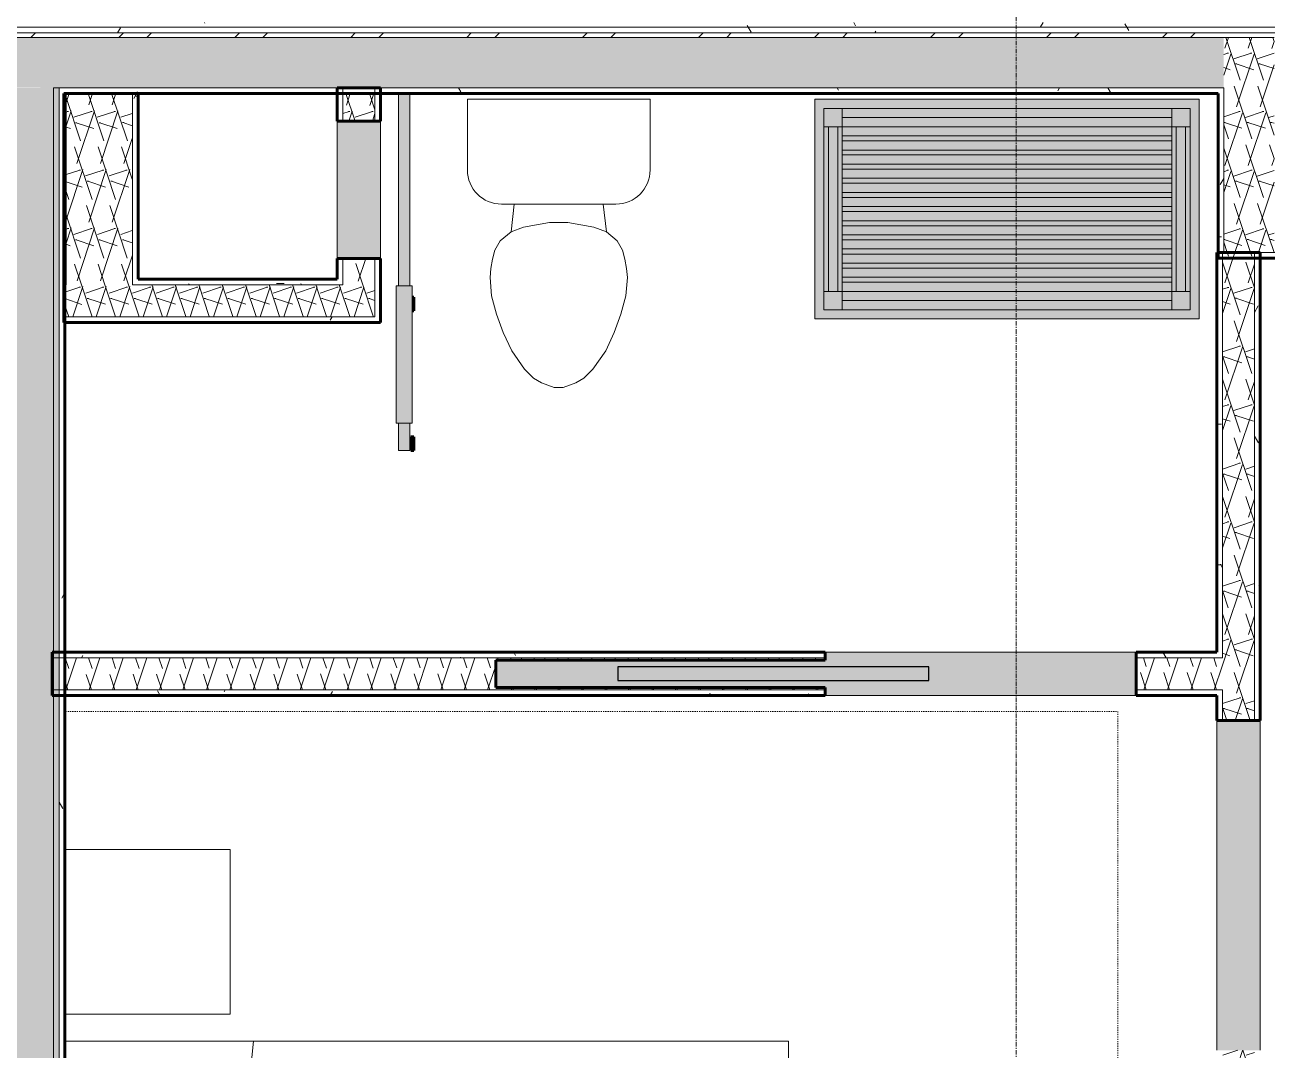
# Model space of a CAD drawing. Header units: inches. Extents: x -4169 to -1846, y 9706 to 12377.
# Drawn here: x -2935.7 to -2799.9, y 10268.9 to 10380.9 of the extents above; entities that cross this region are included whole.
import ezdxf

# ---------------------------------------------------------------- set-up
doc = ezdxf.new("R2010")
doc.units = ezdxf.units.IN
doc.header["$MEASUREMENT"] = 0
doc.linetypes.add('Dash', pattern=[0.25, 0.125, -0.125])
doc.linetypes.add('Grid Line 1_2_', pattern=[0.875, 0.5, -0.125, 0.125, -0.125])
for name, color, linetype, lineweight in [('0-1', 7, 'Continuous', 5), ('0-2', 10, 'Continuous', 18), ('A-DOOR-2', 50, 'Continuous', 30), ('A-DOOR-3', 135, 'Continuous', 18), ('A-DOOR-4', 10, 'Continuous', 18), ('A-DOOR-5', 250, 'Continuous', 60), ('A-WALL', 113, 'Continuous', 18), ('A-WALL-1', 8, 'Continuous', 5), ('A-WALL-4', 250, 'Continuous', 60), ('A-WALL-5', 10, 'Continuous', 18), ('A-WALL-PATT-1', 7, 'Continuous', 9), ('A-WALL-PATT-2', 253, 'Continuous', 9), ('A-WALL-PATT-4', 111, 'Continuous', 9), ('I-FURN-1', 7, 'Continuous', 9), ('I-FURN-HDLN-1', 7, 'Dash', 9), ('I-WALL-2', 2, 'Continuous', 5), ('I-WALL-3', 2, 'Continuous', 60), ('P-SANR-FIXT-2', 7, 'Continuous', 9), ('Q-CASE-1', 253, 'Continuous', 9), ('Q-CASE-2', 7, 'Continuous', 9), ('S-GRID-1', 1, 'Grid Line 1_2_', 9)]:
    doc.layers.add(name, color=color, linetype=linetype, lineweight=lineweight)
pattern_1 = [(0, (0, 0), (20.48, 5.12), [0.845, -14.515, 0.845, -14.515, -81.92]), (0, (0, 0), (20.48, 5.12), [-30.72, 0.845, -29.875, 0.845, -14.515, -35.84]), (0, (0, 0), (20.48, 5.12), [-76.8, 0.845, -9.395, 0.845, -24.755]), (120, (7.68, 2.56), (-14.67405, 15.1762003), [0.845, -14.515, 0.845, -14.515, -81.92]), (120, (7.68, 2.56), (-14.67405, 15.1762003), [-30.72, 0.845, -29.875, 0.845, -14.515, -35.84]), (120, (7.68, 2.56), (-14.67405, 15.1762003), [-76.8, 0.845, -9.395, 0.845, -24.755]), (240, (10.24, 12.8), (-5.80595, -20.2962003), [0.845, -14.515, 0.845, -14.515, -81.92]), (240, (10.24, 12.8), (-5.80595, -20.2962003), [-30.72, 0.845, -29.875, 0.845, -14.515, -35.84]), (240, (10.24, 12.8), (-5.80595, -20.2962003), [-76.8, 0.845, -9.395, 0.845, -24.755])]
pattern_2 = [(161.57, (0.32, 0.32), (-2.560496185, -0.000537386), [0, -18.214, 2.022, 0]), (18.43, (-0.32, 0.32), (-2.560496185, 0.000537386), [0, -18.214, 2.022, 0]), (108.43, (0.32, 0.32), (1.27922091, -6.400876726), [6.07, -14.166]), (71.57, (-0.32, 0.32), (1.27922091, 6.400876726), [6.07, -14.166])]

# ---------------------------------------------------------------- blocks, each defined once
blk = doc.blocks.new('POCKET - FLUSH - 2-10 x 6-8-2636666-ENLARGED RCP - 1ST FLOOR PLAN')
at = {"layer": 'A-DOOR-2'}
for p, q in [((-39.67, 0.75), (-39.67, -0.75)), ((-5.67, 0.75), (-39.67, 0.75)), ((-5.67, -0.75), (-5.67, 0.75)), ((-39.67, -0.75), (-5.67, -0.75))]:
    blk.add_line(p, q, dxfattribs=at)
blk = doc.blocks.new('Toilet-Domestic-3D - Toilet-Domestic-3D-1372870-ENLARGED RCP - 1ST FLOOR PLAN')
at = {"layer": 'P-SANR-FIXT-2'}
for p, q in [((-3.74, 10), (-2.74, 11)), ((-2.74, 11), (-1.87, 11.5)), ((-1.87, 11.5), (-0.5, 12)), ((-0.5, 12), (0.5, 12)), ((0.5, 12), (1.87, 11.5)), ((1.87, 11.5), (2.74, 11)), ((2.74, 11), (3.74, 10)), ((-5.13, 8), (-3.74, 10)), ((3.74, 10), (5.13, 8)), ((-6.06, 6), (-5.13, 8)), ((5.13, 8), (6.06, 6)), ((-6.79, 4), (-6.06, 6)), ((6.06, 6), (6.79, 4)), ((-7.33, 1.99), (-6.79, 4)), ((6.79, 4), (7.33, 1.99)), ((-7.5, 0), (-7.33, 1.99)), ((7.33, 1.99), (7.5, 0)), ((-7.41, -1), (-7.5, 0)), ((-7.24, -2), (-7.41, -1)), ((7.41, -1), (7.24, -2)), ((7.5, 0), (7.41, -1)), ((-6.97, -3), (-7.24, -2)), ((7.24, -2), (6.97, -3)), ((-6.4, -4), (-6.97, -3)), ((-5.21, -5), (-6.4, -4)), ((6.4, -4), (5.21, -5)), ((6.97, -3), (6.4, -4)), ((-3.84, -5.5), (-5.21, -5)), ((-4.86, -8.02), (-5.21, -5)), ((5.21, -5), (3.84, -5.5)), ((4.86, -8.02), (5.21, -5)), ((-1, -6), (-3.84, -5.5)), ((1, -6), (-1, -6)), ((3.84, -5.5), (1, -6)), ((6.25, -8.02), (-6.25, -8.02)), ((-9.98, -11.75), (-9.98, -19.48)), ((9.98, -19.48), (9.98, -11.75)), ((-9.98, -19.48), (9.98, -19.48))]:
    blk.add_line(p, q, dxfattribs=at)
for centre, start, end in [((-6.25, -11.75), 90, 180), ((6.25, -11.75), 0, 90)]:
    blk.add_arc(centre, 3.73, start, end, dxfattribs=at)
blk = doc.blocks.new('Bed-Standard - Queen 60_ x 79_-1433484-ENLARGED RCP - 1ST FLOOR PLAN')
at = {"layer": 'I-FURN-1'}
for p, q in [((-19.31, 41.3), (40.69, 41.3)), ((-19.31, -37.7), (-19.31, 41.3)), ((40.69, -23.7), (-19.31, -17.13)), ((40.69, -37.7), (-19.31, -37.7))]:
    blk.add_line(p, q, dxfattribs=at)
at = {"layer": 'I-FURN-HDLN-1'}
for p, q in [((-55.31, 77.3), (64.69, 77.3)), ((-55.31, -37.7), (-55.31, 77.3))]:
    blk.add_line(p, q, dxfattribs=at)
blk = doc.blocks.new('Table-Night Stand - 18_ x 18_ x 24_-1372838-ENLARGED RCP - 1ST FLOOR PLAN')
at = {"layer": 'I-FURN-1'}
for p, q in [((0.15, 0), (18.15, 0)), ((0.15, -18), (0.15, 0)), ((18.15, 0), (18.15, -18)), ((18.15, -18), (0.15, -18))]:
    blk.add_line(p, q, dxfattribs=at)
blk = doc.blocks.new('BARN - FLUSH - WIDTH 1-V19-ENLARGED RCP - 1ST FLOOR PLAN')
at = {"layer": 'A-DOOR-3'}
h = blk.add_hatch(color=256, dxfattribs=at)
h.paths.add_polyline_path([(-28.5, -4.64), (-28.5, -4.95), (-25.5, -4.95), (-25.5, -4.32), (-28.5, -4.34), (-28.5, -4.51)], flags=0)
h.paths.add_polyline_path([(-10.5, -4.38), (-10.5, -4.95), (10.5, -4.95), (10.5, -4.32), (-10.5, -4.34)], flags=0)
h = blk.add_hatch(color=256, dxfattribs=at)
h.paths.add_polyline_path([(-28.5, -5.57), (-25.5, -5.55), (-25.5, -4.95), (-28.5, -4.95), (-28.5, -5.55)], flags=0)
h.paths.add_polyline_path([(-10.5, -5.55), (-10.5, -5.57), (10.5, -5.55), (10.5, -4.95), (-10.5, -4.95), (-10.5, -5.52)], flags=0)
for points in [[(-25.5, -5.82), (-10.5, -5.82), (-10.5, -4.07), (-25.5, -4.07)], [(-28.5, -6), (-27, -6), (-27, -5.67), (-28.5, -5.67), (-28.5, -5.82)], [(-13.23, -6), (-11.73, -6), (-11.73, -5.82), (-13.23, -5.82)]]:
    blk.add_hatch(color=256, dxfattribs=at).paths.add_polyline_path(points, flags=0)
at = {"layer": 'A-DOOR-4'}
for p, q in [((-28.5, -4.32), (-25.5, -4.32)), ((-28.5, -4.32), (-28.5, -4.95)), ((-28.5, -4.95), (-28.5, -5.57)), ((-25.5, -5.82), (-25.5, -4.07)), ((-25.5, -4.07), (-10.5, -4.07)), ((-10.5, -4.07), (-10.5, -5.82)), ((-10.5, -4.32), (10.5, -4.32)), ((10.5, -4.95), (10.5, -4.32)), ((10.5, -5.57), (10.5, -4.95)), ((-25.5, -5.57), (-28.5, -5.57)), ((-10.5, -5.82), (-25.5, -5.82)), ((10.5, -5.57), (-10.5, -5.57))]:
    blk.add_line(p, q, dxfattribs=at)
at = {"layer": 'A-DOOR-5'}
for p, q in [((-28.5, -6), (-28.5, -5.67)), ((-28.5, -5.67), (-27, -5.67)), ((-27, -6), (-28.5, -6)), ((-27, -5.67), (-27, -6)), ((-13.23, -6), (-13.23, -5.82)), ((-11.73, -6), (-13.23, -6)), ((-11.73, -5.82), (-11.73, -6))]:
    blk.add_line(p, q, dxfattribs=at)
blk = doc.blocks.new('Bath Vanity - Bath Vanity 42_-V75-ENLARGED RCP - 1ST FLOOR PLAN')
at = {"layer": 'Q-CASE-1'}
h = blk.add_hatch(color=256, dxfattribs=at)
h.paths.add_polyline_path([(-20.26, 0), (21.74, 0), (21.74, 24), (-20.26, 24), (-20.26, 1)], flags=0)
h.paths.add_polyline_path([(-19.26, 1), (-19.26, 23), (20.74, 23), (20.74, 1), (-17.26, 1)], flags=0)
h.paths.add_polyline_path([(1.4, 2), (18.74, 2), (18.74, 3), (-17.26, 3), (-17.26, 2), (-15.48, 2)], flags=0)
h.paths.add_polyline_path([(18.74, 4), (18.74, 4.55), (-17.26, 4.55), (-17.26, 4), (1.4, 4)], flags=0)
h.paths.add_polyline_path([(-17.26, 5.55), (18.74, 5.55), (18.74, 6.09), (-17.26, 6.09)], flags=0)
h.paths.add_polyline_path([(-17.26, 7.09), (18.74, 7.09), (18.74, 7.64), (-17.26, 7.64)], flags=0)
h.paths.add_polyline_path([(-15.48, 8.64), (18.74, 8.64), (18.74, 9.18), (-17.26, 9.18), (-17.26, 8.64)], flags=0)
h.paths.add_polyline_path([(18.74, 10.18), (18.74, 10.73), (-17.26, 10.73), (-17.26, 10.18), (10.03, 10.18)], flags=0)
h.paths.add_polyline_path([(-15.48, 11.73), (18.74, 11.73), (18.74, 12.27), (-17.26, 12.27), (-17.26, 11.73)], flags=0)
h.paths.add_polyline_path([(-17.26, 13.27), (18.74, 13.27), (18.74, 13.82), (-17.26, 13.82)], flags=0)
h.paths.add_polyline_path([(-15.48, 14.82), (18.74, 14.82), (18.74, 15.36), (-17.26, 15.36), (-17.26, 14.82)], flags=0)
h.paths.add_polyline_path([(-17.26, 16.36), (18.74, 16.36), (18.74, 16.91), (-17.26, 16.91)], flags=0)
h.paths.add_polyline_path([(1.4, 17.91), (18.74, 17.91), (18.74, 18.45), (-17.26, 18.45), (-17.26, 17.91), (-15.48, 17.91)], flags=0)
h.paths.add_polyline_path([(1.4, 19.45), (18.74, 19.45), (18.74, 20), (-17.26, 20), (-17.26, 19.45), (-15.17, 19.45)], flags=0)
h.paths.add_polyline_path([(-15.48, 21), (18.74, 21), (18.74, 22), (-17.26, 22), (-17.26, 21)], flags=0)
h = blk.add_hatch(color=256, dxfattribs=at)
h.paths.add_polyline_path([(-19.26, 1), (-17.26, 1), (-17.26, 3), (-19.26, 3), (-19.26, 1.48)], flags=0)
h.paths.add_polyline_path([(18.74, 1), (20.74, 1), (20.74, 3), (18.74, 3)], flags=0)
h.paths.add_polyline_path([(-17.26, 21), (-17.26, 23), (-19.26, 23), (-19.26, 21), (-17.76, 21)], flags=0)
h.paths.add_polyline_path([(18.74, 21), (20.74, 21), (20.74, 23), (18.74, 23), (18.74, 22)], flags=0)
for points in [[(18.74, 22), (18.74, 23), (-17.26, 23), (-17.26, 22), (1.4, 22)], [(-19.26, 3), (-18.76, 3), (-18.76, 21), (-19.26, 21), (-19.26, 4)], [(-18.76, 3), (-17.76, 3), (-17.76, 21), (-18.76, 21), (-18.76, 4)], [(-17.26, 3), (-17.26, 21), (-17.76, 21), (-17.76, 3)], [(18.74, 20), (18.74, 21), (-17.26, 21), (-17.26, 20), (17.74, 20)], [(19.24, 3), (19.24, 21), (18.74, 21), (18.74, 3)], [(19.24, 3), (20.24, 3), (20.24, 21), (19.24, 21), (19.24, 4)], [(20.74, 3), (20.74, 21), (20.24, 21), (20.24, 3)], [(18.74, 18.45), (18.74, 19.45), (-17.26, 19.45), (-17.26, 18.45), (1.4, 18.45)], [(1.4, 16.91), (18.74, 16.91), (18.74, 17.91), (-17.26, 17.91), (-17.26, 16.91), (-15.48, 16.91)], [(1.4, 15.36), (18.74, 15.36), (18.74, 16.36), (-17.26, 16.36), (-17.26, 15.36), (-15.48, 15.36)], [(1.4, 13.82), (18.74, 13.82), (18.74, 14.82), (-17.26, 14.82), (-17.26, 13.82), (-15.48, 13.82)], [(1.4, 12.27), (18.74, 12.27), (18.74, 13.27), (-17.26, 13.27), (-17.26, 12.27), (-15.48, 12.27)], [(18.74, 10.73), (18.74, 11.73), (-17.26, 11.73), (-17.26, 10.73), (1.4, 10.73)], [(-11.59, 9.18), (18.74, 9.18), (18.74, 10.18), (-17.26, 10.18), (-17.26, 9.18), (-15.48, 9.18)], [(18.74, 7.64), (18.74, 8.64), (-17.26, 8.64), (-17.26, 7.64), (1.4, 7.64)], [(1.4, 6.09), (18.74, 6.09), (18.74, 7.09), (-17.26, 7.09), (-17.26, 6.09), (-15.48, 6.09)], [(-15.48, 4.55), (18.74, 4.55), (18.74, 5.55), (-17.26, 5.55), (-17.26, 4.55)], [(18.74, 3), (18.74, 4), (-17.26, 4), (-17.26, 3), (1.4, 3)], [(-15.48, 1), (18.74, 1), (18.74, 2), (-17.26, 2), (-17.26, 1)]]:
    blk.add_hatch(color=256, dxfattribs=at).paths.add_polyline_path(points, flags=0)
at = {"layer": 'Q-CASE-2'}
for p, q in [((-20.26, 0), (-20.26, 24)), ((-20.26, 24), (21.74, 24)), ((21.74, 24), (21.74, 0)), ((-19.26, 21), (-19.26, 23)), ((-19.26, 23), (-17.26, 23)), ((-17.26, 23), (18.74, 23)), ((-17.26, 23), (-17.26, 21)), ((-17.26, 22), (18.74, 22)), ((18.74, 21), (18.74, 23)), ((18.74, 23), (20.74, 23)), ((20.74, 23), (20.74, 21)), ((-19.26, 21), (-19.26, 3)), ((-17.26, 21), (-19.26, 21)), ((-18.76, 21), (-18.76, 3)), ((-17.76, 21), (-17.76, 3)), ((18.74, 21), (-17.26, 21)), ((-17.26, 21), (-17.26, 3)), ((18.74, 21), (18.74, 3)), ((20.74, 21), (18.74, 21)), ((19.24, 21), (19.24, 3)), ((20.24, 21), (20.24, 3)), ((20.74, 21), (20.74, 3)), ((-17.26, 20), (18.74, 20)), ((18.74, 19.45), (-17.26, 19.45)), ((-17.26, 18.45), (18.74, 18.45)), ((18.74, 17.91), (-17.26, 17.91)), ((-17.26, 16.91), (18.74, 16.91)), ((18.74, 16.36), (-17.26, 16.36)), ((-17.26, 15.36), (18.74, 15.36)), ((18.74, 14.82), (-17.26, 14.82)), ((-17.26, 13.82), (18.74, 13.82)), ((18.74, 13.27), (-17.26, 13.27)), ((-17.26, 12.27), (18.74, 12.27)), ((18.74, 11.73), (-17.26, 11.73)), ((-17.26, 10.73), (18.74, 10.73)), ((18.74, 10.18), (-17.26, 10.18)), ((-17.26, 9.18), (18.74, 9.18)), ((18.74, 8.64), (-17.26, 8.64)), ((-17.26, 7.64), (18.74, 7.64)), ((18.74, 7.09), (-17.26, 7.09)), ((-17.26, 6.09), (18.74, 6.09)), ((18.74, 5.55), (-17.26, 5.55)), ((-17.26, 4.55), (18.74, 4.55)), ((-19.26, 1), (-19.26, 3)), ((-19.26, 3), (-17.26, 3)), ((18.74, 4), (-17.26, 4)), ((-17.26, 3), (18.74, 3)), ((-17.26, 3), (-17.26, 1)), ((18.74, 1), (18.74, 3)), ((18.74, 3), (20.74, 3)), ((20.74, 3), (20.74, 1)), ((-17.26, 2), (18.74, 2)), ((-17.26, 1), (-19.26, 1)), ((-17.26, 1), (18.74, 1)), ((20.74, 1), (18.74, 1)), ((21.74, 0), (-20.26, 0))]:
    blk.add_line(p, q, dxfattribs=at)
blk = doc.blocks.new('CTR - 1st Phase - Unit Layouts_rvt-1-ENLARGED RCP - 1ST FLOOR PLAN')
at = {"layer": 'A-WALL-1'}
for points in [[(-2931.27, 10352.53), (-2931.15, 10352.53), (-2931.15, 10373.41), (-2931.27, 10373.41), (-2931.27, 10352.84)], [(-2896.78, 10355.4), (-2896.78, 10370.4), (-2901.53, 10370.4), (-2901.53, 10355.4), (-2897.4, 10355.4)], [(-2814.2, 10307.65), (-2814.2, 10312.4), (-2848.2, 10312.4), (-2848.2, 10311.53), (-2884.2, 10311.53), (-2884.2, 10308.53), (-2848.2, 10308.53), (-2848.2, 10307.65), (-2822.63, 10307.65)], [(-2801.28, 10268.91), (-2800.65, 10268.91), (-2800.65, 10304.91), (-2805.4, 10304.91), (-2805.4, 10268.91), (-2804.78, 10268.91)]]:
    blk.add_hatch(color=256, dxfattribs=at).paths.add_polyline_path(points, flags=0)
at = {"layer": 'A-WALL-PATT-1'}
h = blk.add_hatch(dxfattribs=at)
h.set_pattern_fill('FP_1', color=256, style=0, pattern_type=2)
h.set_pattern_definition(pattern_1)
h.paths.add_polyline_path([(-2923.28, 10353.15), (-2923.28, 10373.41), (-2923.9, 10373.41), (-2923.9, 10353.15)], flags=0)
h = blk.add_hatch(dxfattribs=at)
h.set_pattern_fill('FP_1', color=256, style=0, pattern_type=2)
h.set_pattern_definition(pattern_1)
h.paths.add_polyline_path([(-2804.78, 10265.57), (-2804.78, 10268.91), (-2805.4, 10268.91), (-2805.4, 10265.57)], flags=0)
h.paths.add_polyline_path([(-2804.78, 10304.91), (-2804.78, 10308.28), (-2805.4, 10308.28), (-2805.4, 10304.91)], flags=0)
h.paths.add_polyline_path([(-2804.78, 10311.78), (-2804.78, 10356.04), (-2805.4, 10356.04), (-2805.4, 10311.78)], flags=0)
h = blk.add_hatch(dxfattribs=at)
h.set_pattern_fill('FP_1', color=256, style=0, pattern_type=2)
h.set_pattern_definition(pattern_1)
h.paths.add_polyline_path([(-2801.28, 10265.57), (-2800.65, 10265.57), (-2800.65, 10268.91), (-2801.28, 10268.91)], flags=0)
h.paths.add_polyline_path([(-2800.65, 10304.91), (-2800.65, 10356.04), (-2801.28, 10356.04), (-2801.28, 10304.91)], flags=0)
h = blk.add_hatch(dxfattribs=at)
h.set_pattern_fill('FP_1', color=256, style=0, pattern_type=2)
h.set_pattern_definition(pattern_1)
h.paths.add_polyline_path([(-2900.9, 10352.53), (-2900.9, 10353.15), (-2923.9, 10353.15), (-2923.9, 10352.53), (-2901.53, 10352.53)], flags=0)
h = blk.add_hatch(dxfattribs=at)
h.set_pattern_fill('FP_1', color=256, style=0, pattern_type=2)
h.set_pattern_definition(pattern_1)
h.paths.add_polyline_path([(-2931.27, 10348.4), (-2896.78, 10348.4), (-2896.78, 10349.03), (-2931.27, 10349.03), (-2931.27, 10348.41)], flags=0)
h = blk.add_hatch(dxfattribs=at)
h.set_pattern_fill('FP_1', color=256, style=0, pattern_type=2)
h.set_pattern_definition(pattern_1)
h.paths.add_polyline_path([(-2892.87, 10311.78), (-2848.2, 10311.78), (-2848.2, 10312.4), (-2931.27, 10312.39), (-2931.27, 10311.78), (-2923.93, 10311.78)], flags=0)
h.paths.add_polyline_path([(-2805.4, 10311.78), (-2805.4, 10312.4), (-2814.2, 10312.4), (-2814.2, 10311.78), (-2805.41, 10311.78)], flags=0)
h = blk.add_hatch(dxfattribs=at)
h.set_pattern_fill('FP_1', color=256, style=0, pattern_type=2)
h.set_pattern_definition(pattern_1)
h.paths.add_polyline_path([(-2913.23, 10307.65), (-2848.2, 10307.65), (-2848.2, 10308.28), (-2931.27, 10308.27), (-2931.27, 10307.65), (-2923.93, 10307.65)], flags=0)
h.paths.add_polyline_path([(-2805.4, 10307.65), (-2805.4, 10308.28), (-2814.2, 10308.28), (-2814.2, 10307.65)], flags=0)
at = {"layer": 'A-WALL-PATT-2'}
h = blk.add_hatch(dxfattribs=at)
h.set_pattern_fill('FP_2', color=256, style=0, pattern_type=2)
h.set_pattern_definition(pattern_2)
h.paths.add_polyline_path([(-2923.9, 10352.53), (-2923.93, 10373.41), (-2931.15, 10373.41), (-2931.15, 10352.53), (-2923.93, 10352.53)], flags=0)
h = blk.add_hatch(dxfattribs=at)
h.set_pattern_fill('FP_2', color=256, style=0, pattern_type=2)
h.set_pattern_definition(pattern_2)
h.paths.add_polyline_path([(-2897.4, 10352.53), (-2897.4, 10355.4), (-2900.9, 10355.4), (-2900.9, 10352.53)], flags=0)
h.paths.add_polyline_path([(-2897.4, 10370.4), (-2897.4, 10373.41), (-2900.9, 10373.41), (-2900.9, 10370.4)], flags=0)
h = blk.add_hatch(dxfattribs=at)
h.set_pattern_fill('FP_2', color=256, style=0, pattern_type=2)
h.set_pattern_definition(pattern_2)
h.paths.add_polyline_path([(-2801.28, 10264.94), (-2801.28, 10268.91), (-2804.78, 10268.91), (-2804.78, 10264.94)], flags=0)
h.paths.add_polyline_path([(-2801.28, 10304.91), (-2801.28, 10356.04), (-2804.78, 10356.04), (-2804.78, 10304.91)], flags=0)
h = blk.add_hatch(dxfattribs=at)
h.set_pattern_fill('FP_2', color=256, style=0, pattern_type=2)
h.set_pattern_definition(pattern_2)
h.paths.add_polyline_path([(-2923.93, 10349.03), (-2897.4, 10349.03), (-2897.4, 10352.53), (-2931.27, 10352.53), (-2931.27, 10349.03)], flags=0)
h = blk.add_hatch(dxfattribs=at)
h.set_pattern_fill('FP_2', color=256, style=0, pattern_type=2)
h.set_pattern_definition(pattern_2)
h.paths.add_polyline_path([(-2931.27, 10308.28), (-2848.2, 10308.28), (-2848.2, 10308.53), (-2884.2, 10308.53), (-2884.2, 10311.53), (-2848.2, 10311.53), (-2848.2, 10311.78), (-2931.27, 10311.77), (-2931.27, 10308.29)], flags=0)
h.paths.add_polyline_path([(-2814.2, 10308.28), (-2804.78, 10308.28), (-2804.78, 10311.78), (-2814.2, 10311.78), (-2814.2, 10309.45)], flags=0)
at = {"layer": 'A-WALL-4'}
for p, q in [((-2931.4, 10353.15), (-2931.4, 10373.41)), ((-2931.4, 10373.41), (-2923.28, 10373.41)), ((-2923.28, 10373.41), (-2923.28, 10353.15)), ((-2901.53, 10370.4), (-2901.53, 10374.04)), ((-2901.53, 10374.04), (-2896.78, 10374.04)), ((-2896.78, 10374.04), (-2896.78, 10370.4)), ((-2896.78, 10370.4), (-2901.53, 10370.4)), ((-2901.53, 10353.15), (-2901.53, 10355.4)), ((-2901.53, 10355.4), (-2896.78, 10355.4)), ((-2896.78, 10355.4), (-2896.78, 10353.15)), ((-2805.4, 10312.4), (-2805.4, 10356.04)), ((-2805.4, 10356.04), (-2800.65, 10356.04)), ((-2800.65, 10356.04), (-2800.65, 10304.91)), ((-2931.4, 10352.53), (-2931.4, 10353.15)), ((-2931.4, 10348.4), (-2931.4, 10352.53)), ((-2923.28, 10353.15), (-2901.53, 10353.15)), ((-2896.78, 10353.15), (-2896.78, 10349.03)), ((-2896.78, 10348.4), (-2931.4, 10348.4)), ((-2896.78, 10349.03), (-2896.78, 10348.4)), ((-2932.65, 10312.4), (-2848.2, 10312.4)), ((-2932.65, 10307.65), (-2932.65, 10312.4)), ((-2848.2, 10312.4), (-2848.2, 10311.53)), ((-2814.2, 10312.4), (-2805.4, 10312.4)), ((-2814.2, 10307.65), (-2814.2, 10312.4)), ((-2848.2, 10311.53), (-2884.2, 10311.53)), ((-2884.2, 10311.53), (-2884.2, 10308.53)), ((-2848.2, 10307.65), (-2932.65, 10307.65)), ((-2884.2, 10308.53), (-2848.2, 10308.53)), ((-2848.2, 10308.53), (-2848.2, 10307.65)), ((-2805.4, 10307.65), (-2814.2, 10307.65)), ((-2805.4, 10304.91), (-2805.4, 10307.65)), ((-2800.65, 10304.91), (-2805.4, 10304.91))]:
    blk.add_line(p, q, dxfattribs=at)
at = {"layer": 'A-WALL-5'}
for p, q in [((-2931.15, 10353.15), (-2931.15, 10373.41)), ((-2923.9, 10353.15), (-2923.9, 10373.41)), ((-2900.9, 10374.04), (-2900.9, 10370.4)), ((-2897.4, 10374.04), (-2897.4, 10370.4)), ((-2901.53, 10370.4), (-2901.53, 10355.4)), ((-2896.78, 10355.4), (-2896.78, 10370.4)), ((-2900.9, 10355.4), (-2900.9, 10353.15)), ((-2897.4, 10355.4), (-2897.4, 10353.15)), ((-2804.78, 10356.04), (-2804.78, 10311.78)), ((-2801.28, 10356.04), (-2801.28, 10304.91)), ((-2931.4, 10352.53), (-2931.15, 10352.53)), ((-2931.4, 10352.53), (-2931.15, 10352.53)), ((-2931.15, 10352.53), (-2931.15, 10353.15)), ((-2923.9, 10352.53), (-2923.9, 10353.15)), ((-2923.9, 10352.53), (-2900.9, 10352.53)), ((-2900.9, 10352.53), (-2900.9, 10353.15)), ((-2897.4, 10352.53), (-2897.4, 10353.15)), ((-2897.4, 10349.03), (-2897.4, 10352.53)), ((-2931.4, 10349.03), (-2897.4, 10349.03)), ((-2848.2, 10311.78), (-2932.65, 10311.78)), ((-2814.2, 10312.4), (-2848.2, 10312.4)), ((-2805.4, 10311.78), (-2814.2, 10311.78)), ((-2805.4, 10311.78), (-2804.78, 10311.78)), ((-2848.2, 10308.28), (-2932.65, 10308.28)), ((-2848.2, 10307.65), (-2814.2, 10307.65)), ((-2805.4, 10308.28), (-2814.2, 10308.28)), ((-2805.4, 10308.28), (-2804.78, 10308.28)), ((-2804.78, 10308.28), (-2804.78, 10304.91)), ((-2805.4, 10304.91), (-2805.4, 10268.91)), ((-2800.65, 10268.91), (-2800.65, 10304.91))]:
    blk.add_line(p, q, dxfattribs=at)
at = {"layer": '0-2'}
for name, p, rotation in [('BARN - FLUSH - WIDTH 1-V19-ENLARGED RCP - 1ST FLOOR PLAN', (-2899.15, 10362.9), 89.99999999988107), ('Toilet-Domestic-3D - Toilet-Domestic-3D-1372870-ENLARGED RCP - 1ST FLOOR PLAN', (-2877.31, 10353.31), 180), ('Bath Vanity - Bath Vanity 42_-V75-ENLARGED RCP - 1ST FLOOR PLAN', (-2827.59, 10372.79), 180), ('Bed-Standard - Queen 60_ x 79_-1433484-ENLARGED RCP - 1ST FLOOR PLAN', (-2893.52, 10250.6), 269.9999999999735), ('Table-Night Stand - 18_ x 18_ x 24_-1372838-ENLARGED RCP - 1ST FLOOR PLAN', (-2913.23, 10290.99), 269.9999999999735)]:
    blk.add_blockref(name, p, dxfattribs=dict(at, rotation=rotation))
blk.add_blockref('POCKET - FLUSH - 2-10 x 6-8-2636666-ENLARGED RCP - 1ST FLOOR PLAN', (-2831.2, 10310.03), dxfattribs=at)
blk = doc.blocks.new('CTR - 1st Phase - Shell_rvt-1-ENLARGED RCP - 1ST FLOOR PLAN')
at = {"layer": 'S-GRID-1'}
blk.add_line((-2827.32, 9836.18), (-2827.32, 12344.54), dxfattribs=at)

msp = doc.modelspace()

# ---------------------------------------------------------------- hatches: boundary and pattern name
at = {"layer": 'A-WALL-PATT-4'}
h = msp.add_hatch(dxfattribs=at)
h.set_pattern_fill('FP_1', color=256, style=0, pattern_type=2)
h.set_pattern_definition(pattern_1)
h.paths.add_polyline_path([(-2938.02, 10380.66), (-2798.02, 10380.66), (-2798.04, 10381.16), (-3073, 10381.16), (-3073, 10380.66), (-2938.52, 10380.66)], flags=0)
h = msp.add_hatch(dxfattribs=at)
h.set_pattern_fill('FP_1', color=256, style=0, pattern_type=2)
h.set_pattern_definition(pattern_1)
h.paths.add_polyline_path([(-2798.65, 10380.04), (-2798.67, 10380.66), (-3072.37, 10380.66), (-3072.37, 10380.04), (-2799.15, 10380.04)], flags=0)
h = msp.add_hatch(dxfattribs=at)
h.set_pattern_fill('FP_26', color=256, style=0, pattern_type=2)
h.set_pattern_definition([(45, (0, 0), (-6.335677, 6.335677), []), (45, (0, 9.6), (-6.335677, 6.335677), [])])
h.paths.add_polyline_path([(-2932.52, 10379.54), (-2799.15, 10379.54), (-2799.16, 10380.04), (-3071.87, 10380.04), (-3071.87, 10379.54), (-2938.02, 10379.54)], flags=0)
h = msp.add_hatch(dxfattribs=at)
h.set_pattern_fill('FP_2', color=256, style=0, pattern_type=2)
h.set_pattern_definition(pattern_2)
h.paths.add_polyline_path([(-2805.75, 10374.04), (-2804.65, 10374.04), (-2804.65, 10379.54), (-3066.37, 10379.54), (-3066.37, 10374.04), (-2822.63, 10374.04)], flags=0)
h = msp.add_hatch(dxfattribs=at)
h.set_pattern_fill('FP_2', color=256, style=0, pattern_type=2)
h.set_pattern_definition(pattern_2)
h.paths.add_polyline_path([(-2801.28, 10356.04), (-2799.15, 10356.04), (-2799.15, 10379.54), (-2804.65, 10379.54), (-2804.65, 10356.04)], flags=0)
h = msp.add_hatch(dxfattribs=at)
h.set_pattern_fill('FP_1', color=256, style=0, pattern_type=2)
h.set_pattern_definition(pattern_1)
h.paths.add_polyline_path([(-3065.75, 10373.41), (-2939.15, 10373.41), (-2939.15, 10374.04), (-3065.75, 10374.04)], flags=0)
h.paths.add_polyline_path([(-2805.75, 10373.41), (-2805.27, 10373.41), (-2805.27, 10374.04), (-2931.9, 10374.04), (-2931.9, 10373.41), (-2807.33, 10373.41)], flags=0)
h = msp.add_hatch(dxfattribs=at)
h.set_pattern_fill('FP_2', color=256, style=0, pattern_type=2)
h.set_pattern_definition(pattern_2)
h.paths.add_polyline_path([(-2938.02, 10018.09), (-2932.52, 10018.09), (-2932.52, 10105.15), (-2932.78, 10105.15), (-2932.78, 10135.15), (-2932.52, 10135.15), (-2932.52, 10374.04), (-2938.02, 10374.02), (-2938.02, 10027.94)], flags=0)
h = msp.add_hatch(dxfattribs=at)
h.set_pattern_fill('FP_1', color=256, style=0, pattern_type=2)
h.set_pattern_definition(pattern_1)
h.paths.add_polyline_path([(-2931.27, 10018.09), (-2931.27, 10105.15), (-2931.9, 10105.15), (-2931.9, 10018.09)], flags=0)
h.paths.add_polyline_path([(-2931.27, 10135.15), (-2931.27, 10181.79), (-2931.9, 10181.79), (-2931.9, 10135.15)], flags=0)
h.paths.add_polyline_path([(-2931.9, 10185.29), (-2931.27, 10185.29), (-2931.27, 10373.41), (-2931.9, 10373.41), (-2931.9, 10188.8)], flags=0)
h = msp.add_hatch(dxfattribs=at)
h.set_pattern_fill('FP_1', color=256, style=0, pattern_type=2)
h.set_pattern_definition(pattern_1)
h.paths.add_polyline_path([(-2804.65, 10356.04), (-2804.65, 10374.04), (-2805.27, 10374.04), (-2805.27, 10356.04), (-2804.78, 10356.04)], flags=0)
at = {"layer": 'I-WALL-2'}
h = msp.add_hatch(color=256, dxfattribs=at)
h.paths.add_polyline_path([(-2931.9, 10018.09), (-2931.9, 10105.15), (-2932.52, 10105.15), (-2932.52, 10018.09)], flags=0)
h.paths.add_polyline_path([(-2931.9, 10135.15), (-2931.9, 10181.79), (-2932.52, 10181.79), (-2932.52, 10135.15), (-2932.1, 10135.15)], flags=0)
h.paths.add_polyline_path([(-2932.19, 10185.29), (-2931.9, 10185.29), (-2931.9, 10374.04), (-2932.52, 10374.01), (-2932.52, 10185.29)], flags=0)

# ---------------------------------------------------------------- linework, layer by layer
at = {"layer": 'A-WALL'}
for p, q in [((-2798.02, 10380.66), (-3073, 10380.66)), ((-2798.65, 10380.04), (-3072.37, 10380.04)), ((-2799.15, 10379.54), (-3071.87, 10379.54)), ((-2932.52, 10374.04), (-2932.52, 10135.15)), ((-2804.65, 10374.04), (-2932.52, 10374.04)), ((-2931.9, 10374.04), (-2931.9, 10135.15)), ((-2804.65, 10356.04), (-2804.65, 10374.04)), ((-2804.65, 10356.04), (-2781.2, 10356.04))]:
    msp.add_line(p, q, dxfattribs=at)
at = {"layer": 'I-WALL-3'}
for p, q in [((-2931.27, 10373.41), (-2931.27, 10135.15)), ((-2805.27, 10373.41), (-2931.27, 10373.41)), ((-2805.27, 10355.41), (-2805.27, 10373.41)), ((-2781.2, 10355.41), (-2805.27, 10355.41))]:
    msp.add_line(p, q, dxfattribs=at)

# ---------------------------------------------------------------- block references
at = {"layer": '0-1'}
for name in ['CTR - 1st Phase - Shell_rvt-1-ENLARGED RCP - 1ST FLOOR PLAN', 'CTR - 1st Phase - Unit Layouts_rvt-1-ENLARGED RCP - 1ST FLOOR PLAN']:
    msp.add_blockref(name, (0, 0), dxfattribs=at)

doc.saveas('drawing.dxf')
